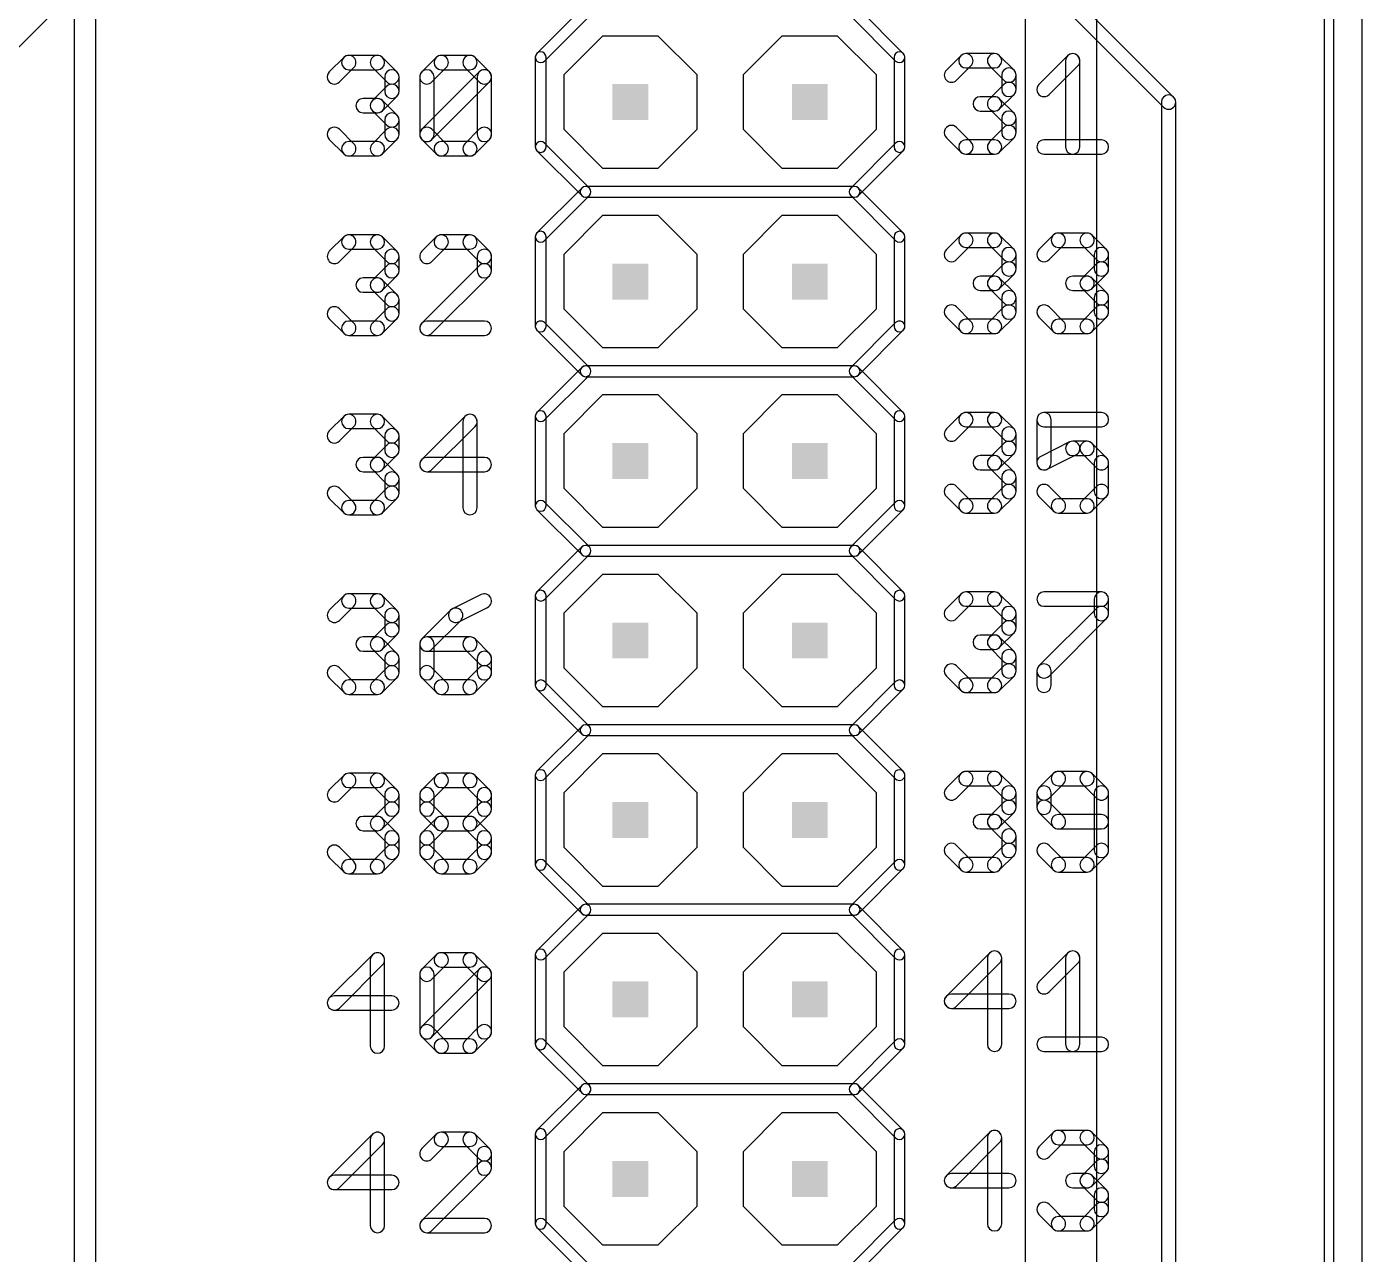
# Model space of a CAD drawing. Extents: x -5 to 106, y -6 to 80.
# Drawn here: x 86.7 to 105.61, y 42.11 to 59.49 of the extents above; entities that cross this region are included whole.
import ezdxf

# ---------------------------------------------------------------- set-up
doc = ezdxf.new("R2010")
doc.units = 0
for name, color, linetype in [('16', 174, 'CONTINUOUS'), ('17', 94, 'CONTINUOUS'), ('20', 178, 'CONTINUOUS'), ('21', 250, 'CONTINUOUS'), ('51', 250, 'CONTINUOUS')]:
    doc.layers.add(name, color=color, linetype=linetype)

# ---------------------------------------------------------------- blocks, each defined once
blk = doc.blocks.new('RECT')
blk.add_solid([(-0.5, -0.5), (0.5, -0.5), (-0.5, 0.5), (0.5, 0.5)])
blk = doc.blocks.new('OCTAGONP')
blk.add_lwpolyline([(-0.5, -0.2071), (-0.5, 0.2071), (-0.2071, 0.5), (0.2071, 0.5), (0.5, 0.2071), (0.5, -0.2071), (0.2071, -0.5), (-0.2071, -0.5)], close=True)

msp = doc.modelspace()

# ---------------------------------------------------------------- linework, layer by layer
at = {"layer": '16'}
for points in [[(105.2068, 80.01), (105.2068, 0, 1), (105.6132, 0), (105.6132, 80.01, 1)], [(100.838, 70.866), (100.838, 21.336, 1), (101.854, 21.336), (101.854, 70.866, 1)], [(78.0832, 50.6948), (87.9892, 60.6008, 1), (87.2708, 61.3192), (77.3648, 51.4132, 1)]]:
    msp.add_lwpolyline(points, format="xyb", close=True, dxfattribs=at)
at = {"layer": '20'}
msp.add_line((105.08, 0), (105.08, 80), dxfattribs=at)
at = {"layer": '21'}
for points in [[(87.376, 59.8678), (87.376, 31.75, 1), (87.6808, 31.75), (87.6808, 59.8678, 1)], [(94.0339, 59.0011), (94.6689, 59.6361, 1), (94.5611, 59.7439), (93.9261, 59.1089, 1)], [(99.1139, 59.1089), (98.4789, 59.7439, 1), (98.3711, 59.6361), (99.0061, 59.0011, 1)], [(91.1308, 58.7046), (91.3342, 58.908, 1), (91.1905, 59.0517), (90.9872, 58.8483, 1)], [(91.2624, 58.8782), (91.6691, 58.8782, 1), (91.6691, 59.0814), (91.2624, 59.0814, 1)], [(91.5973, 58.908), (91.8007, 58.7046, 1), (91.9443, 58.8483), (91.741, 59.0517, 1)], [(92.4406, 58.7046), (92.6439, 58.908, 1), (92.5003, 59.0517), (92.2969, 58.8483, 1)], [(92.5721, 58.8782), (92.9788, 58.8782, 1), (92.9788, 59.0814), (92.5721, 59.0814, 1)], [(92.907, 58.908), (93.1104, 58.7046, 1), (93.2541, 58.8483), (93.0507, 59.0517, 1)], [(94.0562, 57.785), (94.0562, 59.055, 1), (93.9038, 59.055), (93.9038, 57.785, 1)], [(99.1362, 57.785), (99.1362, 59.055, 1), (98.9838, 59.055), (98.9838, 57.785, 1)], [(99.8684, 58.73), (100.0718, 58.9334, 1), (99.9281, 59.0771), (99.7248, 58.8737, 1)], [(100, 58.9036), (100.4067, 58.9036, 1), (100.4067, 59.1068), (100, 59.1068, 1)], [(100.3349, 58.9334), (100.5383, 58.73, 1), (100.6819, 58.8737), (100.4786, 59.0771, 1)], [(101.1782, 58.5267), (101.5849, 58.9334, 1), (101.4412, 59.0771), (101.0345, 58.6703, 1)], [(101.4115, 59.0052), (101.4115, 57.785, 1), (101.6147, 57.785), (101.6147, 59.0052, 1)], [(91.7709, 58.7765), (91.7709, 58.5731, 1), (91.9741, 58.5731), (91.9741, 58.7765, 1)], [(92.4703, 57.963), (92.4703, 58.7765, 1), (92.2671, 58.7765), (92.2671, 57.963, 1)], [(92.4406, 57.8911), (93.2541, 58.7046, 1), (93.1104, 58.8483), (92.2969, 58.0348, 1)], [(93.0806, 58.7765), (93.0806, 57.963, 1), (93.2838, 57.963), (93.2838, 58.7765, 1)], [(100.5085, 58.8019), (100.5085, 58.5985, 1), (100.7117, 58.5985), (100.7117, 58.8019, 1)], [(91.8007, 58.6449), (91.5973, 58.4416, 1), (91.741, 58.2979), (91.9443, 58.5013, 1)], [(100.5383, 58.6703), (100.3349, 58.467, 1), (100.4786, 58.3233), (100.6819, 58.5267, 1)], [(91.6691, 58.4713), (91.4657, 58.4713, 1), (91.4657, 58.2681), (91.6691, 58.2681, 1)], [(91.5973, 58.2979), (91.8007, 58.0945, 1), (91.9443, 58.2382), (91.741, 58.4416, 1)], [(100.4067, 58.4967), (100.2033, 58.4967, 1), (100.2033, 58.2935), (100.4067, 58.2935, 1)], [(100.3349, 58.3233), (100.5383, 58.1199, 1), (100.6819, 58.2636), (100.4786, 58.467, 1)], [(91.7709, 58.1663), (91.7709, 57.963, 1), (91.9741, 57.963), (91.9741, 58.1663, 1)], [(100.5085, 58.1917), (100.5085, 57.9884, 1), (100.7117, 57.9884), (100.7117, 58.1917, 1)], [(91.3342, 57.8314), (91.1308, 58.0348, 1), (90.9872, 57.8911), (91.1905, 57.6878, 1)], [(91.8007, 58.0348), (91.5973, 57.8314, 1), (91.741, 57.6878), (91.9443, 57.8911, 1)], [(92.6439, 57.8314), (92.4406, 58.0348, 1), (92.2969, 57.8911), (92.5003, 57.6878, 1)], [(93.1104, 58.0348), (92.907, 57.8314, 1), (93.0507, 57.6878), (93.2541, 57.8911, 1)], [(100.0718, 57.8568), (99.8684, 58.0602, 1), (99.7248, 57.9165), (99.9281, 57.7132, 1)], [(100.5383, 58.0602), (100.3349, 57.8568, 1), (100.4786, 57.7132), (100.6819, 57.9165, 1)], [(100.4067, 57.8866), (100, 57.8866, 1), (100, 57.6834), (100.4067, 57.6834, 1)], [(101.1063, 57.6834), (101.9198, 57.6834, 1), (101.9198, 57.8866), (101.1063, 57.8866, 1)], [(91.6691, 57.8612), (91.2624, 57.8612, 1), (91.2624, 57.658), (91.6691, 57.658, 1)], [(92.9788, 57.8612), (92.5721, 57.8612, 1), (92.5721, 57.658), (92.9788, 57.658, 1)], [(94.6689, 57.2039), (94.0339, 57.8389, 1), (93.9261, 57.7311), (94.5611, 57.0961, 1)], [(98.4789, 57.0961), (99.1139, 57.7311, 1), (99.0061, 57.8389), (98.3711, 57.2039, 1)], [(94.0339, 56.4611), (94.6689, 57.0961, 1), (94.5611, 57.2039), (93.9261, 56.5689, 1)], [(94.615, 57.0738), (98.425, 57.0738, 1), (98.425, 57.2262), (94.615, 57.2262, 1)], [(99.1139, 56.5689), (98.4789, 57.2039, 1), (98.3711, 57.0961), (99.0061, 56.4611, 1)], [(94.0562, 55.245), (94.0562, 56.515, 1), (93.9038, 56.515), (93.9038, 55.245, 1)], [(99.1362, 55.245), (99.1362, 56.515, 1), (98.9838, 56.515), (98.9838, 55.245, 1)], [(99.8684, 56.19), (100.0718, 56.3934, 1), (99.9281, 56.5371), (99.7248, 56.3337, 1)], [(100, 56.3636), (100.4067, 56.3636, 1), (100.4067, 56.5668), (100, 56.5668, 1)], [(100.3349, 56.3934), (100.5383, 56.19, 1), (100.6819, 56.3337), (100.4786, 56.5371, 1)], [(101.1782, 56.19), (101.3815, 56.3934, 1), (101.2379, 56.5371), (101.0345, 56.3337, 1)], [(101.3097, 56.3636), (101.7164, 56.3636, 1), (101.7164, 56.5668), (101.3097, 56.5668, 1)], [(101.6446, 56.3934), (101.848, 56.19, 1), (101.9917, 56.3337), (101.7883, 56.5371, 1)], [(91.1308, 56.1646), (91.3342, 56.368, 1), (91.1905, 56.5117), (90.9872, 56.3083, 1)], [(91.2624, 56.3382), (91.6691, 56.3382, 1), (91.6691, 56.5414), (91.2624, 56.5414, 1)], [(91.5973, 56.368), (91.8007, 56.1646, 1), (91.9443, 56.3083), (91.741, 56.5117, 1)], [(92.5003, 56.5117), (92.2969, 56.3083, 1), (92.4406, 56.1646), (92.6439, 56.368, 1)], [(92.9788, 56.5414), (92.5721, 56.5414, 1), (92.5721, 56.3382), (92.9788, 56.3382, 1)], [(93.2541, 56.3083), (93.0507, 56.5117, 1), (92.907, 56.368), (93.1104, 56.1646, 1)], [(100.5085, 56.2619), (100.5085, 56.0585, 1), (100.7117, 56.0585), (100.7117, 56.2619, 1)], [(101.8182, 56.2619), (101.8182, 56.0585, 1), (102.0214, 56.0585), (102.0214, 56.2619, 1)], [(91.7709, 56.2365), (91.7709, 56.0331, 1), (91.9741, 56.0331), (91.9741, 56.2365, 1)], [(93.2838, 56.0331), (93.2838, 56.2365, 1), (93.0806, 56.2365), (93.0806, 56.0331, 1)], [(91.8007, 56.1049), (91.5973, 55.9016, 1), (91.741, 55.7579), (91.9443, 55.9613, 1)], [(92.4406, 55.1478), (93.2541, 55.9613, 1), (93.1104, 56.1049), (92.2969, 55.2914, 1)], [(100.5383, 56.1303), (100.3349, 55.927, 1), (100.4786, 55.7833), (100.6819, 55.9867, 1)], [(101.848, 56.1303), (101.6446, 55.927, 1), (101.7883, 55.7833), (101.9917, 55.9867, 1)], [(91.6691, 55.9313), (91.4657, 55.9313, 1), (91.4657, 55.7281), (91.6691, 55.7281, 1)], [(91.5973, 55.7579), (91.8007, 55.5545, 1), (91.9443, 55.6982), (91.741, 55.9016, 1)], [(100.4067, 55.9567), (100.2033, 55.9567, 1), (100.2033, 55.7535), (100.4067, 55.7535, 1)], [(100.3349, 55.7833), (100.5383, 55.5799, 1), (100.6819, 55.7236), (100.4786, 55.927, 1)], [(101.7164, 55.9567), (101.5131, 55.9567, 1), (101.5131, 55.7535), (101.7164, 55.7535, 1)], [(101.6446, 55.7833), (101.848, 55.5799, 1), (101.9917, 55.7236), (101.7883, 55.927, 1)], [(91.7709, 55.6263), (91.7709, 55.423, 1), (91.9741, 55.423), (91.9741, 55.6263, 1)], [(100.5085, 55.6517), (100.5085, 55.4484, 1), (100.7117, 55.4484), (100.7117, 55.6517, 1)], [(101.8182, 55.6517), (101.8182, 55.4484, 1), (102.0214, 55.4484), (102.0214, 55.6517, 1)], [(91.3342, 55.2914), (91.1308, 55.4948, 1), (90.9872, 55.3511), (91.1905, 55.1478, 1)], [(91.8007, 55.4948), (91.5973, 55.2914, 1), (91.741, 55.1478), (91.9443, 55.3511, 1)], [(100.0718, 55.3168), (99.8684, 55.5202, 1), (99.7248, 55.3765), (99.9281, 55.1732, 1)], [(100.5383, 55.5202), (100.3349, 55.3168, 1), (100.4786, 55.1732), (100.6819, 55.3765, 1)], [(101.3815, 55.3168), (101.1782, 55.5202, 1), (101.0345, 55.3765), (101.2379, 55.1732, 1)], [(101.848, 55.5202), (101.6446, 55.3168, 1), (101.7883, 55.1732), (101.9917, 55.3765, 1)], [(91.6691, 55.3212), (91.2624, 55.3212, 1), (91.2624, 55.118), (91.6691, 55.118, 1)], [(93.1822, 55.3212), (92.3687, 55.3212, 1), (92.3687, 55.118), (93.1822, 55.118, 1)], [(94.6689, 54.6639), (94.0339, 55.2989, 1), (93.9261, 55.1911), (94.5611, 54.5561, 1)], [(98.4789, 54.5561), (99.1139, 55.1911, 1), (99.0061, 55.2989), (98.3711, 54.6639, 1)], [(100.4067, 55.3466), (100, 55.3466, 1), (100, 55.1434), (100.4067, 55.1434, 1)], [(101.7164, 55.3466), (101.3097, 55.3466, 1), (101.3097, 55.1434), (101.7164, 55.1434, 1)], [(94.0339, 53.9211), (94.6689, 54.5561, 1), (94.5611, 54.6639), (93.9261, 54.0289, 1)], [(94.615, 54.5338), (98.425, 54.5338, 1), (98.425, 54.6862), (94.615, 54.6862, 1)], [(99.1139, 54.0289), (98.4789, 54.6639, 1), (98.3711, 54.5561), (99.0061, 53.9211, 1)], [(91.1308, 53.6246), (91.3342, 53.828, 1), (91.1905, 53.9717), (90.9872, 53.7683, 1)], [(91.2624, 53.7982), (91.6691, 53.7982, 1), (91.6691, 54.0014), (91.2624, 54.0014, 1)], [(91.5973, 53.828), (91.8007, 53.6246, 1), (91.9443, 53.7683), (91.741, 53.9717, 1)], [(92.907, 53.9717), (92.2969, 53.3616, 1), (92.4406, 53.2179), (93.0507, 53.828, 1)], [(93.0804, 52.6796), (93.0804, 53.8998, 1), (92.8772, 53.8998), (92.8772, 52.6796, 1)], [(94.0562, 52.705), (94.0562, 53.975, 1), (93.9038, 53.975), (93.9038, 52.705, 1)], [(99.1362, 52.705), (99.1362, 53.975, 1), (98.9838, 53.975), (98.9838, 52.705, 1)], [(99.8684, 53.65), (100.0718, 53.8534, 1), (99.9281, 53.9971), (99.7248, 53.7937, 1)], [(100, 53.8236), (100.4067, 53.8236, 1), (100.4067, 54.0268), (100, 54.0268, 1)], [(100.3349, 53.8534), (100.5383, 53.65, 1), (100.6819, 53.7937), (100.4786, 53.9971, 1)], [(101.9198, 54.0268), (101.1063, 54.0268, 1), (101.1063, 53.8236), (101.9198, 53.8236, 1)], [(101.0047, 53.9252), (101.0047, 53.3151, 1), (101.2079, 53.3151), (101.2079, 53.9252, 1)], [(91.7709, 53.6965), (91.7709, 53.4931, 1), (91.9741, 53.4931), (91.9741, 53.6965, 1)], [(100.5085, 53.7219), (100.5085, 53.5185, 1), (100.7117, 53.5185), (100.7117, 53.7219, 1)], [(91.8007, 53.5649), (91.5973, 53.3616, 1), (91.741, 53.2179), (91.9443, 53.4213, 1)], [(100.5383, 53.5903), (100.3349, 53.387, 1), (100.4786, 53.2433), (100.6819, 53.4467, 1)], [(101.1518, 53.2242), (101.5585, 53.4276, 1), (101.4676, 53.6094), (101.0609, 53.406, 1)], [(101.5131, 53.4169), (101.7164, 53.4169, 1), (101.7164, 53.6201), (101.5131, 53.6201, 1)], [(101.6446, 53.4467), (101.848, 53.2433, 1), (101.9917, 53.387), (101.7883, 53.5903, 1)], [(91.6691, 53.3913), (91.4657, 53.3913, 1), (91.4657, 53.1881), (91.6691, 53.1881, 1)], [(91.5973, 53.2179), (91.8007, 53.0145, 1), (91.9443, 53.1582), (91.741, 53.3616, 1)], [(92.3687, 53.1881), (93.1822, 53.1881, 1), (93.1822, 53.3913), (92.3687, 53.3913, 1)], [(100.4067, 53.4167), (100.2033, 53.4167, 1), (100.2033, 53.2135), (100.4067, 53.2135, 1)], [(100.3349, 53.2433), (100.5383, 53.0399, 1), (100.6819, 53.1836), (100.4786, 53.387, 1)], [(101.8182, 53.3151), (101.8182, 52.9084, 1), (102.0214, 52.9084), (102.0214, 53.3151, 1)], [(91.7709, 53.0863), (91.7709, 52.883, 1), (91.9741, 52.883), (91.9741, 53.0863, 1)], [(100.5085, 53.1117), (100.5085, 52.9084, 1), (100.7117, 52.9084), (100.7117, 53.1117, 1)], [(91.3342, 52.7514), (91.1308, 52.9548, 1), (90.9872, 52.8111), (91.1905, 52.6078, 1)], [(91.8007, 52.9548), (91.5973, 52.7514, 1), (91.741, 52.6078), (91.9443, 52.8111, 1)], [(100.0718, 52.7768), (99.8684, 52.9802, 1), (99.7248, 52.8365), (99.9281, 52.6332, 1)], [(100.5383, 52.9802), (100.3349, 52.7768, 1), (100.4786, 52.6332), (100.6819, 52.8365, 1)], [(101.3815, 52.7768), (101.1782, 52.9802, 1), (101.0345, 52.8365), (101.2379, 52.6332, 1)], [(101.848, 52.9802), (101.6446, 52.7768, 1), (101.7883, 52.6332), (101.9917, 52.8365, 1)], [(91.6691, 52.7812), (91.2624, 52.7812, 1), (91.2624, 52.578), (91.6691, 52.578, 1)], [(94.6689, 52.1239), (94.0339, 52.7589, 1), (93.9261, 52.6511), (94.5611, 52.0161, 1)], [(98.4789, 52.0161), (99.1139, 52.6511, 1), (99.0061, 52.7589), (98.3711, 52.1239, 1)], [(100.4067, 52.8066), (100, 52.8066, 1), (100, 52.6034), (100.4067, 52.6034, 1)], [(101.7164, 52.8066), (101.3097, 52.8066, 1), (101.3097, 52.6034), (101.7164, 52.6034, 1)], [(94.0339, 51.3811), (94.6689, 52.0161, 1), (94.5611, 52.1239), (93.9261, 51.4889, 1)], [(94.615, 51.9938), (98.425, 51.9938, 1), (98.425, 52.1462), (94.615, 52.1462, 1)], [(99.1139, 51.4889), (98.4789, 52.1239, 1), (98.3711, 52.0161), (99.0061, 51.3811, 1)], [(91.1308, 51.0846), (91.3342, 51.288, 1), (91.1905, 51.4317), (90.9872, 51.2283, 1)], [(91.2624, 51.2582), (91.6691, 51.2582, 1), (91.6691, 51.4614), (91.2624, 51.4614, 1)], [(91.5973, 51.288), (91.8007, 51.0846, 1), (91.9443, 51.2283), (91.741, 51.4317, 1)], [(93.1368, 51.4507), (92.73, 51.2473, 1), (92.8209, 51.0656), (93.2277, 51.269, 1)], [(94.0562, 50.165), (94.0562, 51.435, 1), (93.9038, 51.435), (93.9038, 50.165, 1)], [(99.1362, 50.165), (99.1362, 51.435, 1), (98.9838, 51.435), (98.9838, 50.165, 1)], [(99.8684, 51.11), (100.0718, 51.3134, 1), (99.9281, 51.4571), (99.7248, 51.2537, 1)], [(100, 51.2836), (100.4067, 51.2836, 1), (100.4067, 51.4868), (100, 51.4868, 1)], [(100.3349, 51.3134), (100.5383, 51.11, 1), (100.6819, 51.2537), (100.4786, 51.4571, 1)], [(101.1063, 51.2836), (101.9198, 51.2836, 1), (101.9198, 51.4868), (101.1063, 51.4868, 1)], [(101.8182, 51.3852), (101.8182, 51.1819, 1), (102.0214, 51.1819), (102.0214, 51.3852, 1)], [(91.7709, 51.1565), (91.7709, 50.9531, 1), (91.9741, 50.9531), (91.9741, 51.1565, 1)], [(92.7036, 51.2283), (92.2969, 50.8216, 1), (92.4406, 50.6779), (92.8473, 51.0846, 1)], [(100.5085, 51.1819), (100.5085, 50.9785, 1), (100.7117, 50.9785), (100.7117, 51.1819, 1)], [(101.848, 51.2537), (101.0345, 50.4402, 1), (101.1782, 50.2965), (101.9917, 51.11, 1)], [(100.5383, 51.0503), (100.3349, 50.847, 1), (100.4786, 50.7033), (100.6819, 50.9067, 1)], [(91.8007, 51.0249), (91.5973, 50.8216, 1), (91.741, 50.6779), (91.9443, 50.8813, 1)], [(100.4067, 50.8767), (100.2033, 50.8767, 1), (100.2033, 50.6735), (100.4067, 50.6735, 1)], [(100.3349, 50.7033), (100.5383, 50.4999, 1), (100.6819, 50.6436), (100.4786, 50.847, 1)], [(91.6691, 50.8513), (91.4657, 50.8513, 1), (91.4657, 50.6481), (91.6691, 50.6481, 1)], [(91.5973, 50.6779), (91.8007, 50.4745, 1), (91.9443, 50.6182), (91.741, 50.8216, 1)], [(92.2671, 50.7497), (92.2671, 50.343, 1), (92.4703, 50.343), (92.4703, 50.7497, 1)], [(92.9788, 50.8513), (92.3687, 50.8513, 1), (92.3687, 50.6481), (92.9788, 50.6481, 1)], [(93.2541, 50.6182), (93.0507, 50.8216, 1), (92.907, 50.6779), (93.1104, 50.4745, 1)], [(91.7709, 50.5463), (91.7709, 50.343, 1), (91.9741, 50.343), (91.9741, 50.5463, 1)], [(93.2838, 50.343), (93.2838, 50.5463, 1), (93.0806, 50.5463), (93.0806, 50.343, 1)], [(100.5085, 50.5717), (100.5085, 50.3684, 1), (100.7117, 50.3684), (100.7117, 50.5717, 1)], [(91.3342, 50.2114), (91.1308, 50.4148, 1), (90.9872, 50.2711), (91.1905, 50.0678, 1)], [(91.8007, 50.4148), (91.5973, 50.2114, 1), (91.741, 50.0678), (91.9443, 50.2711, 1)], [(92.2969, 50.2711), (92.5003, 50.0678, 1), (92.6439, 50.2114), (92.4406, 50.4148, 1)], [(93.0507, 50.0678), (93.2541, 50.2711, 1), (93.1104, 50.4148), (92.907, 50.2114, 1)], [(100.0718, 50.2368), (99.8684, 50.4402, 1), (99.7248, 50.2965), (99.9281, 50.0932, 1)], [(100.5383, 50.4402), (100.3349, 50.2368, 1), (100.4786, 50.0932), (100.6819, 50.2965, 1)], [(101.0047, 50.3684), (101.0047, 50.165, 1), (101.2079, 50.165), (101.2079, 50.3684, 1)], [(91.6691, 50.2412), (91.2624, 50.2412, 1), (91.2624, 50.038), (91.6691, 50.038, 1)], [(92.5721, 50.038), (92.9788, 50.038, 1), (92.9788, 50.2412), (92.5721, 50.2412, 1)], [(94.6689, 49.5839), (94.0339, 50.2189, 1), (93.9261, 50.1111), (94.5611, 49.4761, 1)], [(98.4789, 49.4761), (99.1139, 50.1111, 1), (99.0061, 50.2189), (98.3711, 49.5839, 1)], [(100.4067, 50.2666), (100, 50.2666, 1), (100, 50.0634), (100.4067, 50.0634, 1)], [(94.0339, 48.8411), (94.6689, 49.4761, 1), (94.5611, 49.5839), (93.9261, 48.9489, 1)], [(94.615, 49.4538), (98.425, 49.4538, 1), (98.425, 49.6062), (94.615, 49.6062, 1)], [(98.3711, 49.4761), (99.0061, 48.8411, 1), (99.1139, 48.9489), (98.4789, 49.5839, 1)], [(91.1308, 48.5446), (91.3342, 48.748, 1), (91.1905, 48.8917), (90.9872, 48.6883, 1)], [(91.2624, 48.7182), (91.6691, 48.7182, 1), (91.6691, 48.9214), (91.2624, 48.9214, 1)], [(91.5973, 48.748), (91.8007, 48.5446, 1), (91.9443, 48.6883), (91.741, 48.8917, 1)], [(92.4406, 48.5446), (92.6439, 48.748, 1), (92.5003, 48.8917), (92.2969, 48.6883, 1)], [(92.5721, 48.7182), (92.9788, 48.7182, 1), (92.9788, 48.9214), (92.5721, 48.9214, 1)], [(92.907, 48.748), (93.1104, 48.5446, 1), (93.2541, 48.6883), (93.0507, 48.8917, 1)], [(94.0562, 47.625), (94.0562, 48.895, 1), (93.9038, 48.895), (93.9038, 47.625, 1)], [(99.1362, 47.625), (99.1362, 48.895, 1), (98.9838, 48.895), (98.9838, 47.625, 1)], [(99.8684, 48.57), (100.0718, 48.7734, 1), (99.9281, 48.9171), (99.7248, 48.7137, 1)], [(100, 48.7436), (100.4067, 48.7436, 1), (100.4067, 48.9468), (100, 48.9468, 1)], [(100.3349, 48.7734), (100.5383, 48.57, 1), (100.6819, 48.7137), (100.4786, 48.9171, 1)], [(101.2379, 48.9171), (101.0345, 48.7137, 1), (101.1782, 48.57), (101.3815, 48.7734, 1)], [(101.7164, 48.9468), (101.3097, 48.9468, 1), (101.3097, 48.7436), (101.7164, 48.7436, 1)], [(101.9917, 48.7137), (101.7883, 48.9171, 1), (101.6446, 48.7734), (101.848, 48.57, 1)], [(91.7709, 48.6165), (91.7709, 48.4131, 1), (91.9741, 48.4131), (91.9741, 48.6165, 1)], [(92.4703, 48.4131), (92.4703, 48.6165, 1), (92.2671, 48.6165), (92.2671, 48.4131, 1)], [(93.0806, 48.6165), (93.0806, 48.4131, 1), (93.2838, 48.4131), (93.2838, 48.6165, 1)], [(100.5085, 48.6419), (100.5085, 48.4385, 1), (100.7117, 48.4385), (100.7117, 48.6419, 1)], [(101.0047, 48.6419), (101.0047, 48.4385, 1), (101.2079, 48.4385), (101.2079, 48.6419, 1)], [(102.0214, 47.8284), (102.0214, 48.6419, 1), (101.8182, 48.6419), (101.8182, 47.8284, 1)], [(91.8007, 48.4849), (91.5973, 48.2816, 1), (91.741, 48.1379), (91.9443, 48.3413, 1)], [(92.6439, 48.2816), (92.4406, 48.4849, 1), (92.2969, 48.3413), (92.5003, 48.1379, 1)], [(93.1104, 48.4849), (92.907, 48.2816, 1), (93.0507, 48.1379), (93.2541, 48.3413, 1)], [(100.5383, 48.5103), (100.3349, 48.307, 1), (100.4786, 48.1633), (100.6819, 48.3667, 1)], [(101.0345, 48.3667), (101.2379, 48.1633, 1), (101.3815, 48.307), (101.1782, 48.5103, 1)], [(91.6691, 48.3113), (91.4657, 48.3113, 1), (91.4657, 48.1081), (91.6691, 48.1081, 1)], [(91.5973, 48.1379), (91.8007, 47.9345, 1), (91.9443, 48.0782), (91.741, 48.2816, 1)], [(92.4406, 47.9345), (92.6439, 48.1379, 1), (92.5003, 48.2816), (92.2969, 48.0782, 1)], [(92.5721, 48.1081), (92.9788, 48.1081, 1), (92.9788, 48.3113), (92.5721, 48.3113, 1)], [(92.907, 48.1379), (93.1104, 47.9345, 1), (93.2541, 48.0782), (93.0507, 48.2816, 1)], [(100.4067, 48.3367), (100.2033, 48.3367, 1), (100.2033, 48.1335), (100.4067, 48.1335, 1)], [(100.3349, 48.1633), (100.5383, 47.9599, 1), (100.6819, 48.1036), (100.4786, 48.307, 1)], [(101.3097, 48.1335), (101.9198, 48.1335, 1), (101.9198, 48.3367), (101.3097, 48.3367, 1)], [(91.7709, 48.0063), (91.7709, 47.803, 1), (91.9741, 47.803), (91.9741, 48.0063, 1)], [(92.4703, 47.803), (92.4703, 48.0063, 1), (92.2671, 48.0063), (92.2671, 47.803, 1)], [(93.0806, 48.0063), (93.0806, 47.803, 1), (93.2838, 47.803), (93.2838, 48.0063, 1)], [(100.5085, 48.0317), (100.5085, 47.8284, 1), (100.7117, 47.8284), (100.7117, 48.0317, 1)], [(91.3342, 47.6714), (91.1308, 47.8748, 1), (90.9872, 47.7311), (91.1905, 47.5278, 1)], [(91.8007, 47.8748), (91.5973, 47.6714, 1), (91.741, 47.5278), (91.9443, 47.7311, 1)], [(92.6439, 47.6714), (92.4406, 47.8748, 1), (92.2969, 47.7311), (92.5003, 47.5278, 1)], [(93.1104, 47.8748), (92.907, 47.6714, 1), (93.0507, 47.5278), (93.2541, 47.7311, 1)], [(100.0718, 47.6968), (99.8684, 47.9002, 1), (99.7248, 47.7565), (99.9281, 47.5532, 1)], [(100.5383, 47.9002), (100.3349, 47.6968, 1), (100.4786, 47.5532), (100.6819, 47.7565, 1)], [(101.0345, 47.7565), (101.2379, 47.5532, 1), (101.3815, 47.6968), (101.1782, 47.9002, 1)], [(101.7883, 47.5532), (101.9917, 47.7565, 1), (101.848, 47.9002), (101.6446, 47.6968, 1)], [(91.6691, 47.7012), (91.2624, 47.7012, 1), (91.2624, 47.498), (91.6691, 47.498, 1)], [(92.9788, 47.7012), (92.5721, 47.7012, 1), (92.5721, 47.498), (92.9788, 47.498, 1)], [(94.6689, 47.0439), (94.0339, 47.6789, 1), (93.9261, 47.5711), (94.5611, 46.9361, 1)], [(98.4789, 46.9361), (99.1139, 47.5711, 1), (99.0061, 47.6789), (98.3711, 47.0439, 1)], [(100.4067, 47.7266), (100, 47.7266, 1), (100, 47.5234), (100.4067, 47.5234, 1)], [(101.3097, 47.5234), (101.7164, 47.5234, 1), (101.7164, 47.7266), (101.3097, 47.7266, 1)], [(94.0339, 46.3011), (94.6689, 46.9361, 1), (94.5611, 47.0439), (93.9261, 46.4089, 1)], [(94.615, 46.9138), (98.425, 46.9138, 1), (98.425, 47.0662), (94.615, 47.0662, 1)], [(98.3711, 46.9361), (99.0061, 46.3011, 1), (99.1139, 46.4089), (98.4789, 47.0439, 1)], [(91.5973, 46.3517), (90.9872, 45.7416, 1), (91.1308, 45.5979), (91.741, 46.208, 1)], [(91.7707, 45.0596), (91.7707, 46.2798, 1), (91.5675, 46.2798), (91.5675, 45.0596, 1)], [(92.4406, 46.0046), (92.6439, 46.208, 1), (92.5003, 46.3517), (92.2969, 46.1483, 1)], [(92.5721, 46.1782), (92.9788, 46.1782, 1), (92.9788, 46.3814), (92.5721, 46.3814, 1)], [(92.907, 46.208), (93.1104, 46.0046, 1), (93.2541, 46.1483), (93.0507, 46.3517, 1)], [(94.0562, 45.085), (94.0562, 46.355, 1), (93.9038, 46.355), (93.9038, 45.085, 1)], [(99.1362, 45.085), (99.1362, 46.355, 1), (98.9838, 46.355), (98.9838, 45.085, 1)], [(100.3349, 46.3771), (99.7248, 45.767, 1), (99.8684, 45.6233), (100.4786, 46.2334, 1)], [(100.5083, 45.085), (100.5083, 46.3052, 1), (100.3051, 46.3052), (100.3051, 45.085, 1)], [(101.1782, 45.8267), (101.5849, 46.2334, 1), (101.4412, 46.3771), (101.0345, 45.9703, 1)], [(101.4115, 46.3052), (101.4115, 45.085, 1), (101.6147, 45.085), (101.6147, 46.3052, 1)], [(92.4703, 45.263), (92.4703, 46.0765, 1), (92.2671, 46.0765), (92.2671, 45.263, 1)], [(92.4406, 45.1911), (93.2541, 46.0046, 1), (93.1104, 46.1483), (92.2969, 45.3348, 1)], [(93.0806, 46.0765), (93.0806, 45.263, 1), (93.2838, 45.263), (93.2838, 46.0765, 1)], [(91.059, 45.5681), (91.8725, 45.5681, 1), (91.8725, 45.7713), (91.059, 45.7713, 1)], [(99.7966, 45.5935), (100.6101, 45.5935, 1), (100.6101, 45.7967), (99.7966, 45.7967, 1)], [(92.6439, 45.1314), (92.4406, 45.3348, 1), (92.2969, 45.1911), (92.5003, 44.9878, 1)], [(93.1104, 45.3348), (92.907, 45.1314, 1), (93.0507, 44.9878), (93.2541, 45.1911, 1)], [(92.9788, 45.1612), (92.5721, 45.1612, 1), (92.5721, 44.958), (92.9788, 44.958, 1)], [(94.6689, 44.5039), (94.0339, 45.1389, 1), (93.9261, 45.0311), (94.5611, 44.3961, 1)], [(98.4789, 44.3961), (99.1139, 45.0311, 1), (99.0061, 45.1389), (98.3711, 44.5039, 1)], [(101.1063, 44.9834), (101.9198, 44.9834, 1), (101.9198, 45.1866), (101.1063, 45.1866, 1)], [(94.0339, 43.7611), (94.6689, 44.3961, 1), (94.5611, 44.5039), (93.9261, 43.8689, 1)], [(94.615, 44.3738), (98.425, 44.3738, 1), (98.425, 44.5262), (94.615, 44.5262, 1)], [(99.1139, 43.8689), (98.4789, 44.5039, 1), (98.3711, 44.3961), (99.0061, 43.7611, 1)], [(94.0562, 42.545), (94.0562, 43.815, 1), (93.9038, 43.815), (93.9038, 42.545, 1)], [(99.1362, 42.545), (99.1362, 43.815, 1), (98.9838, 43.815), (98.9838, 42.545, 1)], [(91.5973, 43.8117), (90.9872, 43.2016, 1), (91.1308, 43.0579), (91.741, 43.668, 1)], [(91.7707, 42.5196), (91.7707, 43.7398, 1), (91.5675, 43.7398), (91.5675, 42.5196, 1)], [(92.5003, 43.8117), (92.2969, 43.6083, 1), (92.4406, 43.4646), (92.6439, 43.668, 1)], [(92.9788, 43.8414), (92.5721, 43.8414, 1), (92.5721, 43.6382), (92.9788, 43.6382, 1)], [(93.2541, 43.6083), (93.0507, 43.8117, 1), (92.907, 43.668), (93.1104, 43.4646, 1)], [(100.3349, 43.8371), (99.7248, 43.227, 1), (99.8684, 43.0833), (100.4786, 43.6934, 1)], [(100.5083, 42.545), (100.5083, 43.7652, 1), (100.3051, 43.7652), (100.3051, 42.545, 1)], [(101.1782, 43.49), (101.3815, 43.6934, 1), (101.2379, 43.8371), (101.0345, 43.6337, 1)], [(101.3097, 43.6636), (101.7164, 43.6636, 1), (101.7164, 43.8668), (101.3097, 43.8668, 1)], [(101.6446, 43.6934), (101.848, 43.49, 1), (101.9917, 43.6337), (101.7883, 43.8371, 1)], [(93.2838, 43.3331), (93.2838, 43.5365, 1), (93.0806, 43.5365), (93.0806, 43.3331, 1)], [(101.8182, 43.5619), (101.8182, 43.3585, 1), (102.0214, 43.3585), (102.0214, 43.5619, 1)], [(92.4406, 42.4478), (93.2541, 43.2613, 1), (93.1104, 43.4049), (92.2969, 42.5914, 1)], [(101.848, 43.4303), (101.6446, 43.227, 1), (101.7883, 43.0833), (101.9917, 43.2867, 1)], [(91.059, 43.0281), (91.8725, 43.0281, 1), (91.8725, 43.2313), (91.059, 43.2313, 1)], [(99.7966, 43.0535), (100.6101, 43.0535, 1), (100.6101, 43.2567), (99.7966, 43.2567, 1)], [(101.7164, 43.2567), (101.5131, 43.2567, 1), (101.5131, 43.0535), (101.7164, 43.0535, 1)], [(101.6446, 43.0833), (101.848, 42.8799, 1), (101.9917, 43.0236), (101.7883, 43.227, 1)], [(101.8182, 42.9517), (101.8182, 42.7484, 1), (102.0214, 42.7484), (102.0214, 42.9517, 1)], [(101.3815, 42.6168), (101.1782, 42.8202, 1), (101.0345, 42.6765), (101.2379, 42.4732, 1)], [(101.848, 42.8202), (101.6446, 42.6168, 1), (101.7883, 42.4732), (101.9917, 42.6765, 1)], [(93.1822, 42.6212), (92.3687, 42.6212, 1), (92.3687, 42.418), (93.1822, 42.418, 1)], [(94.6689, 41.9639), (94.0339, 42.5989, 1), (93.9261, 42.4911), (94.5611, 41.8561, 1)], [(98.4789, 41.8561), (99.1139, 42.4911, 1), (99.0061, 42.5989), (98.3711, 41.9639, 1)], [(101.7164, 42.6466), (101.3097, 42.6466, 1), (101.3097, 42.4434), (101.7164, 42.4434, 1)]]:
    msp.add_lwpolyline(points, format="xyb", close=True, dxfattribs=at)
at = {"layer": '51'}
for points in [[(100.2582, 60.8882), (102.7982, 58.3482, 1), (102.9418, 58.4918), (100.4018, 61.0318, 1)], [(102.7684, 58.42), (102.7684, 24.13, 1), (102.9716, 24.13), (102.9716, 58.42, 1)]]:
    msp.add_lwpolyline(points, format="xyb", close=True, dxfattribs=at)

# ---------------------------------------------------------------- block references
at = {"layer": '17', "xscale": 1.8796, "yscale": 1.8796, "rotation": 90}
for p in [(95.25, 58.42), (95.25, 58.42), (97.79, 58.42), (97.79, 58.42), (95.25, 55.88), (95.25, 55.88), (97.79, 55.88), (97.79, 55.88), (95.25, 53.34), (95.25, 53.34), (97.79, 53.34), (97.79, 53.34), (95.25, 50.8), (95.25, 50.8), (97.79, 50.8), (97.79, 50.8), (95.25, 48.26), (95.25, 48.26), (97.79, 48.26), (97.79, 48.26), (95.25, 45.72), (95.25, 45.72), (97.79, 45.72), (97.79, 45.72), (95.25, 43.18), (95.25, 43.18), (97.79, 43.18), (97.79, 43.18)]:
    msp.add_blockref('OCTAGONP', p, dxfattribs=at)
at = {"layer": '51', "xscale": 0.508, "yscale": 0.508, "rotation": 90}
for p in [(95.25, 58.42), (97.79, 58.42), (95.25, 55.88), (97.79, 55.88), (95.25, 53.34), (97.79, 53.34), (95.25, 50.8), (97.79, 50.8), (95.25, 48.26), (97.79, 48.26), (95.25, 45.72), (97.79, 45.72), (95.25, 43.18), (97.79, 43.18)]:
    msp.add_blockref('RECT', p, dxfattribs=at)

doc.saveas('drawing.dxf')
